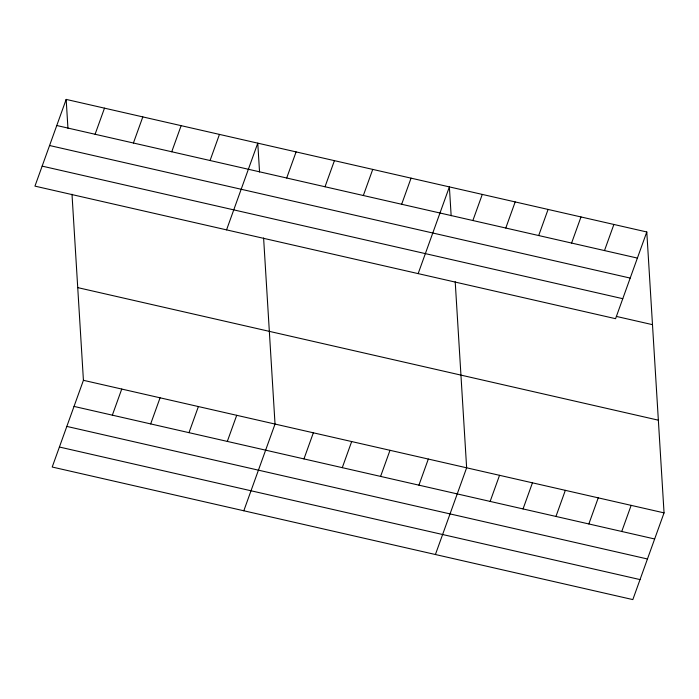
<?xml version="1.0" encoding="UTF-8"?>
<svg xmlns="http://www.w3.org/2000/svg" width="699" height="699" viewBox="0 0 699 699"><rect width="100%" height="100%" fill="white"/><g stroke="black" fill="none" stroke-linecap="round" stroke-linejoin="round"><path stroke-width="1.05" d="M66.169 99.407L34.95 186.126L615.574 318.692L646.793 231.972L66.169 99.407L67.943 128.249M95.09 134.269L104.492 108.162M133.413 143.015L142.814 116.908M71.997 194.226L83.426 380.308L52.207 467.028L632.831 599.593L664.05 512.874L646.793 231.972M171.736 151.762L181.137 125.654M112.347 415.162L121.748 389.055M210.058 160.517L219.451 134.409M150.669 423.917L160.071 397.81M226.555 229.875L257.774 143.155L259.547 171.998M188.992 432.664L198.394 406.556M286.695 178.009L296.096 151.901M227.315 441.41L236.716 415.302M325.018 186.764L334.419 160.656M243.811 510.777L275.03 424.057L263.602 237.975M363.34 195.51L372.742 169.403M303.96 458.911L313.353 432.803M401.663 204.257L411.056 178.149M342.274 467.657L351.676 441.55M418.159 273.615L449.378 186.904L451.152 215.738M380.597 476.412L389.998 450.305M472.882 220.517L482.284 194.418M505.788 228.031L515.18 201.924M418.919 485.158L428.321 459.051M538.684 235.546L548.086 209.438M435.416 554.517L466.635 467.797L455.206 281.723M571.59 243.051L580.991 216.952M490.139 501.419L499.54 475.311M604.495 250.565L613.888 224.458M523.044 508.933L532.446 482.826M555.95 516.439L565.342 490.34M588.846 523.953L598.248 497.845M621.752 531.467L631.145 505.36M56.768 125.514L637.392 258.08M49.568 145.514L630.192 278.08M42.15 166.126L622.774 298.691M616.404 316.429L652.49 324.668M77.738 287.612L658.353 420.178M83.426 380.308L664.05 512.874M74.033 406.416L654.648 538.981M66.833 426.416L647.449 558.982M59.406 447.028L640.031 579.585"/></g></svg>
